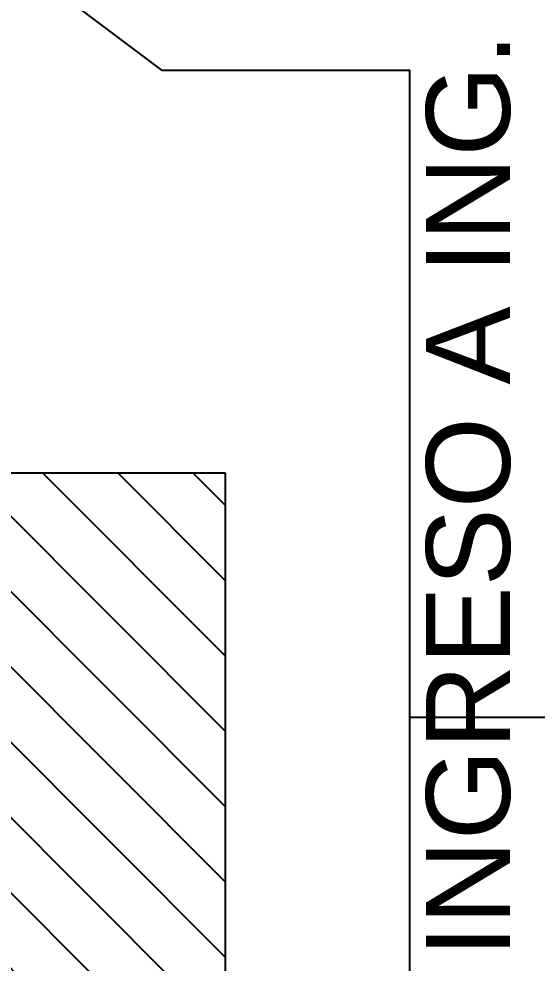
# Model space of a CAD drawing. Extents: x -30 to 1202, y 231 to 898.
# Drawn here: x 326.84 to 334.57, y 366.05 to 380.13 of the extents above; entities that cross this region are included whole.
import ezdxf

# ---------------------------------------------------------------- set-up
doc = ezdxf.new("R2010")
doc.units = 0
doc.header["$LTSCALE"] = 0.04
for name, color, linetype in [('LEYENDAS', 3, 'CONTINUOUS'), ('PISO', 1, 'CONTINUOUS'), ('PISOS', 1, 'CONTINUOUS'), ('PISOS1', 3, 'CONTINUOUS')]:
    doc.layers.add(name, color=color, linetype=linetype)
doc.styles.add('STYLE2', font='arial.ttf')

msp = doc.modelspace()

# ---------------------------------------------------------------- hatches: boundary and pattern name
at = {"layer": 'PISOS'}
h = msp.add_hatch(dxfattribs=at)
h.set_pattern_fill('ANSI31', color=256, scale=0.25, angle=90, style=0)
h.set_pattern_definition([(135, (489.3207, 232.5606), (-0.561266, -0.561266), [])])
h.paths.add_polyline_path([(318.741, 281.011), (318.741, 269.911), (365.221, 269.911), (365.221, 281.011)])
h.paths.add_polyline_path([(318.741, 292.111), (318.741, 281.011), (365.221, 281.011), (365.221, 292.111)])
h.paths.add_polyline_path([(312.371, 296.511), (310.571, 296.161), (310.571, 292.571), (312.371, 292.221), (319.121, 292.221), (320.921, 292.571), (320.921, 296.161), (319.121, 296.511)])
h.paths.add_polyline_path([(301.671, 316.611), (301.671, 308.261), (302.521, 308.261), (302.521, 303.161), (301.671, 303.161), (301.671, 296.611), (362.121, 296.611), (362.121, 303.161), (361.461, 303.161), (361.461, 308.261), (362.121, 308.261), (362.121, 316.611)])
h.paths.add_polyline_path([(311.721, 325.161), (309.721, 324.361), (309.721, 317.461), (311.721, 316.661), (321.721, 316.661), (323.721, 317.461), (323.721, 324.361), (321.721, 325.161)])
h.paths.add_polyline_path([(304.021, 373.361), (304.021, 368.961), (304.021, 325.211), (329.921, 325.211), (329.921, 373.361)])
h.paths.add_polyline_path([(311.521, 357.311), (311.521, 364.761), (322.421, 364.761), (322.421, 357.311)], flags=16)
h.paths.add_polyline_path([(329.971, 352.061), (329.971, 346.661), (341.071, 346.661), (341.071, 352.061)])
h.paths.add_polyline_path([(329.971, 357.461), (329.971, 352.061), (341.071, 352.061), (341.071, 357.461)])
h.paths.add_polyline_path([(329.971, 362.061), (329.971, 357.461), (341.071, 357.461), (341.071, 362.061)])
h.paths.add_polyline_path([(334.931, 346.661), (334.931, 344.261), (335.131, 344.261), (335.131, 344.152), (337.331, 344.152), (337.331, 344.261), (337.531, 344.261), (337.531, 346.661)])
h.paths.add_polyline_path([(341.121, 362.061), (341.121, 346.661), (362.121, 346.661), (362.121, 362.061)])

# ---------------------------------------------------------------- linework, layer by layer
at = {"layer": 'PISO'}
for p, q in [((324.971, 382.361), (328.971, 379.361)), ((328.971, 379.361), (332.671, 379.361)), ((332.671, 362.061), (332.671, 379.361)), ((334.771, 369.711), (332.671, 369.711))]:
    msp.add_line(p, q, dxfattribs=at)
at = {"layer": 'PISOS1'}
msp.add_lwpolyline([(329.921, 373.361), (329.921, 325.211), (304.021, 325.211), (304.021, 373.361)], close=True, dxfattribs=at)

# ---------------------------------------------------------------- texts
at = {"layer": 'LEYENDAS', "style": 'STYLE2'}
msp.add_text('INGRESO A ING. CIVIL', height=1.25, rotation=90, dxfattribs=at).set_placement((334.165, 366.138))

doc.saveas('drawing.dxf')
